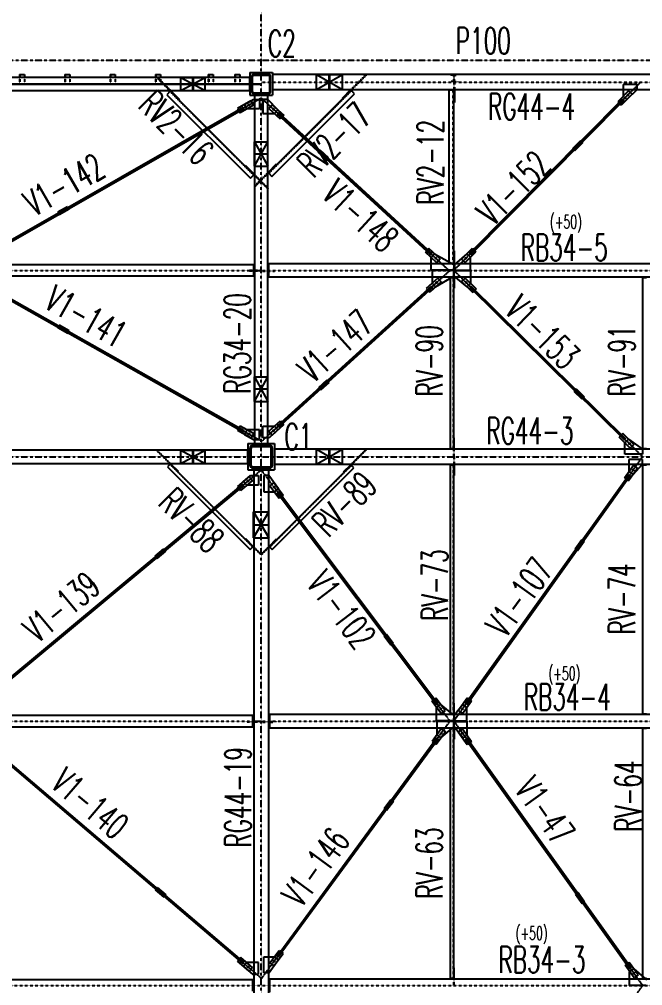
# Model space of a CAD drawing. Header units: millimetres. Extents: x -87051 to 180003, y -2961 to 97158.
# Drawn here: x 127662 to 135914, y 33099 to 45891 of the extents above; entities that cross this region are included whole.
import ezdxf

# ---------------------------------------------------------------- set-up
doc = ezdxf.new("R2010")
doc.units = ezdxf.units.MM
doc.header["$LTSCALE"] = 0.2
doc.linetypes.add('CENTER', pattern=[2, 1.25, -0.25, 0.25, -0.25])
doc.linetypes.add('HIDDEN', pattern=[0.375, 0.25, -0.125])
doc.styles.get("Standard").update_dxf_attribs({"font": 'simplex.shx', "width": 0.8, "height": 700, "bigfont": 'extfont2.shx'})

msp = doc.modelspace()

# ---------------------------------------------------------------- linework, layer by layer
at = {"color": 8, "linetype": 'CENTER'}
for p, q in [((130863.9, 16500.6), (130863.9, 47350.6)), ((110913.9, 45350.6), (161113.9, 45350.6)), ((133413.9, 42568.1), (135889.4, 45061.1)), ((126863.9, 42568.1), (130863.9, 44850.6)), ((130863.9, 44850.6), (133348.9, 42568.1)), ((126863.9, 42568.1), (130863.9, 40310.6)), ((130863.9, 40300.6), (133363.9, 42568.1)), ((133413.9, 42568.1), (135913.9, 40100.6)), ((110913.9, 40100.6), (161113.9, 40100.6)), ((133413.9, 36600.6), (135913.9, 40100.6)), ((126863.9, 36600.6), (130863.9, 39925.6)), ((130863.9, 39925.6), (133363.9, 36600.6)), ((126863.9, 36600.6), (130863.9, 33200.1)), ((130863.9, 33187.6), (133363.9, 36600.6)), ((133413.9, 36600.6), (135913.9, 33100.6)), ((133413.9, 29600.6), (135913.9, 33100.6))]:
    msp.add_line(p, q, dxfattribs=at)
at = {"color": 8, "linetype": 'Continuous'}
for p, q in [((127663.9, 45160.6), (127728.9, 45160.6)), ((127663.9, 45160.6), (127663.9, 45122.6)), ((127669.9, 45160.6), (127669.9, 45122.6)), ((127728.9, 45160.6), (127728.9, 45122.6)), ((128263.9, 45160.6), (128328.9, 45160.6)), ((128263.9, 45160.6), (128263.9, 45122.6)), ((128269.9, 45160.6), (128269.9, 45122.6)), ((128328.9, 45160.6), (128328.9, 45122.6)), ((128863.9, 45160.6), (128928.9, 45160.6)), ((128863.9, 45160.6), (128863.9, 45122.6)), ((128869.9, 45160.6), (128869.9, 45122.6)), ((128928.9, 45160.6), (128928.9, 45122.6)), ((129463.9, 45160.6), (129528.9, 45160.6)), ((129463.9, 45160.6), (129463.9, 45122.6)), ((129469.9, 45160.6), (129469.9, 45122.6)), ((129528.9, 45160.6), (129528.9, 45122.6)), ((130163.9, 45160.6), (130228.9, 45160.6)), ((130163.9, 45160.6), (130163.9, 45122.6)), ((130169.9, 45160.6), (130169.9, 45122.6)), ((130228.9, 45160.6), (130228.9, 45122.6)), ((130513.9, 45160.6), (130578.9, 45160.6)), ((130513.9, 45160.6), (130513.9, 45122.6)), ((130519.9, 45160.6), (130519.9, 45122.6)), ((130578.9, 45160.6), (130578.9, 45122.6)), ((130713.9, 45185.6), (131013.9, 45185.6)), ((130713.9, 45185.6), (130713.9, 44885.6)), ((130761.4, 45160.6), (130966.4, 45160.6)), ((131013.9, 45185.6), (131013.9, 44885.6)), ((131013.9, 45160.6), (131013.9, 44961.6)), ((131763.9, 45160.6), (131013.9, 45160.6)), ((131593.9, 45161.1), (131938.9, 45161.1)), ((131593.9, 44961.1), (131593.9, 45161.1)), ((131593.9, 44961.1), (131938.9, 45161.1)), ((131593.9, 45161.1), (131938.9, 44961.1)), ((131763.9, 44961.6), (131763.9, 45160.6)), ((131768.9, 45160.6), (131768.9, 44961.6)), ((140158.9, 45160.6), (131768.9, 45160.6)), ((131938.9, 44961.1), (131938.9, 45161.1)), ((122863.9, 45038.6), (130863.9, 45038.6)), ((122863.9, 45032.6), (130863.9, 45032.6)), ((129958.9, 45122.6), (123768.9, 45122.6)), ((129798.9, 45123.1), (130123.9, 45123.1)), ((129798.9, 44948.1), (129798.9, 45123.1)), ((129798.9, 44948.1), (130123.9, 45123.1)), ((129798.9, 45123.1), (130123.9, 44948.1)), ((129958.9, 44948.6), (129958.9, 45122.6)), ((129963.9, 45122.6), (129963.9, 44948.6)), ((130713.9, 45122.6), (129963.9, 45122.6)), ((130123.9, 44948.1), (130123.9, 45123.1)), ((130713.9, 44948.6), (130713.9, 45122.6)), ((130738.9, 44933.1), (130738.9, 45138.1)), ((130747.9, 44933.1), (130747.9, 45138.1)), ((130761.4, 45151.6), (130966.4, 45151.6)), ((130979.9, 44933.1), (130979.9, 45138.1)), ((130988.9, 44933.1), (130988.9, 45138.1)), ((135839.4, 45026.6), (135657.8, 45026.6)), ((135657.8, 45026.6), (135657.8, 44875.4)), ((135839.4, 44961.6), (135839.4, 45026.6)), ((123768.9, 44948.6), (129958.9, 44948.6)), ((129660.9, 44938.6), (129614.9, 44892.7)), ((129650.9, 44948.6), (129660.9, 44938.6)), ((130766.9, 43832.6), (129660.9, 44938.6)), ((129660.9, 44938.6), (129774, 44825.5)), ((129663.6, 44948.6), (129667.3, 44945)), ((129667.3, 44945), (129780.4, 44831.8)), ((129798.9, 44948.1), (130123.9, 44948.1)), ((129963.9, 44948.6), (130713.9, 44948.6)), ((130761.4, 44919.6), (130966.4, 44919.6)), ((130761.4, 44910.6), (130966.4, 44910.6)), ((132054.4, 44951.6), (130960.9, 43858.1)), ((131006.8, 43812.2), (132100.3, 44905.7)), ((131013.9, 44961.6), (131763.9, 44961.6)), ((131593.9, 44961.1), (131938.9, 44961.1)), ((131768.9, 44961.6), (140158.9, 44961.6)), ((132048, 44958), (131934.9, 44844.8)), ((132054.4, 44951.6), (131941.2, 44838.5)), ((132051.7, 44961.6), (132048, 44958)), ((132064.4, 44961.6), (132054.4, 44951.6)), ((132100.3, 44905.7), (132054.4, 44951.6)), ((133413.9, 44951.6), (133348.9, 44951.6)), ((133348.9, 44951.6), (133348.9, 42665.1)), ((133413.9, 44961.6), (133413.9, 44951.6)), ((133413.9, 42665.1), (133413.9, 44951.6)), ((133413.9, 44951.6), (133413.9, 44791.6)), ((133422.9, 44961.6), (133422.9, 44951.6)), ((133422.9, 44951.6), (133422.9, 44791.6)), ((135728.2, 44946.3), (135583.8, 44800.9)), ((135775.8, 44899.1), (135631.3, 44753.7)), ((135705.3, 44828.2), (135839.4, 44961.6)), ((135728.2, 44946.3), (135775.8, 44899.1)), ((129614.9, 44892.7), (130720.9, 43786.7)), ((129780.4, 44831.8), (129774, 44825.5)), ((130728.3, 44811.8), (130550.2, 44710.2)), ((130641.4, 44762.3), (130756.9, 44830.6)), ((130713.9, 44885.6), (131013.9, 44885.6)), ((130728.3, 44811.8), (130761.5, 44753.6)), ((130756.9, 44830.6), (130841.9, 44830.6)), ((130950.9, 44885.6), (130776.9, 44885.6)), ((130776.9, 44885.6), (130776.9, 44110.6)), ((130841.9, 44830.6), (130841.9, 44704.1)), ((130885.9, 44830.6), (130885.9, 44644)), ((130950.9, 44830.6), (130885.9, 44830.6)), ((130950.9, 44110.6), (130950.9, 44885.6)), ((131084.7, 44693.3), (130950.9, 44830.6)), ((131934.9, 44844.8), (131941.2, 44838.5)), ((133413.9, 44791.6), (133422.9, 44791.6)), ((133623.1, 42793), (135653.3, 44837.5)), ((133637.3, 42778.9), (135667.5, 44823.5)), ((135583.8, 44800.9), (135631.3, 44753.7)), ((135653.3, 44837.5), (135667.5, 44823.5)), ((135657.8, 44875.4), (135705.3, 44828.2)), ((135726.8, 44897.3), (135706.8, 44877.3)), ((135706.8, 44887.3), (135726.8, 44887.3)), ((135716.8, 44897.3), (135716.8, 44877.3)), ((127179.4, 42759.7), (130627, 44727)), ((127189.3, 42742.3), (130636.9, 44709.6)), ((130550.2, 44710.2), (130583.4, 44652)), ((130761.5, 44753.6), (130583.4, 44652)), ((130627, 44727), (130636.9, 44709.6)), ((130674.6, 44704.1), (130641.4, 44762.3)), ((130841.9, 44704.1), (130674.6, 44704.1)), ((130711.5, 44767.9), (130691.5, 44747.9)), ((130691.5, 44757.9), (130711.5, 44757.9)), ((130701.5, 44767.9), (130701.5, 44747.9)), ((130885.9, 44644), (131039.3, 44644)), ((131011, 44761), (130965.7, 44711.6)), ((130965.7, 44711.6), (131116.7, 44572.9)), ((131011, 44761), (131162, 44622.3)), ((131035.2, 44712.5), (131015.2, 44692.5)), ((131015.2, 44702.5), (131035.2, 44702.5)), ((131025.2, 44712.5), (131025.2, 44692.5)), ((131039.3, 44644), (131084.7, 44693.3)), ((131090.9, 44655.7), (131077.3, 44641)), ((131090.9, 44655.7), (133122.2, 42789.9)), ((131077.3, 44641), (133108.7, 42775.2)), ((131162, 44622.3), (131116.7, 44572.9)), ((130776.4, 44270.6), (130951.4, 44270.6)), ((130776.4, 43945.6), (130776.4, 44270.6)), ((130776.4, 43945.6), (130951.4, 44270.6)), ((130776.4, 44270.6), (130951.4, 43945.6)), ((130951.4, 43945.6), (130951.4, 44270.6)), ((134988.3, 44182), (135093.9, 44288.4)), ((135016.6, 44153.8), (135122.3, 44260.3)), ((135093.9, 44288.4), (135122.3, 44260.3)), ((131644.6, 44160.7), (131617.6, 44131.2)), ((131728, 44029.7), (131617.6, 44131.2)), ((131755.1, 44059.2), (131644.6, 44160.7)), ((134988.3, 44182), (135016.6, 44153.8)), ((130776.9, 44110.6), (130950.9, 44110.6)), ((130950.9, 44105.6), (130776.9, 44105.6)), ((130776.9, 44105.6), (130776.9, 40998.3)), ((130950.9, 40998.3), (130950.9, 44105.6)), ((131755.1, 44059.2), (131728, 44029.7)), ((130660.1, 43952.1), (130653.7, 43945.8)), ((130766.9, 43832.6), (130653.7, 43945.8)), ((130773.3, 43839), (130660.1, 43952.1)), ((130776.4, 43945.6), (130951.4, 43945.6)), ((130954.5, 43864.5), (131067.7, 43977.6)), ((130960.9, 43858.1), (131074, 43971.3)), ((131067.7, 43977.6), (131074, 43971.3)), ((130720.9, 43786.7), (130766.9, 43832.6)), ((130776.9, 43822.6), (130766.9, 43832.6)), ((130776.9, 43835.3), (130773.3, 43839)), ((130950.9, 43860.8), (130954.5, 43864.5)), ((130950.9, 43848.1), (130960.9, 43858.1)), ((130960.9, 43858.1), (131006.8, 43812.2)), ((128300.5, 43410.9), (128170.2, 43336.6)), ((128320.3, 43376.2), (128190, 43301.8)), ((128300.5, 43410.9), (128320.3, 43376.2)), ((128170.2, 43336.6), (128190, 43301.8)), ((133082.8, 42858), (133037.5, 42808.6)), ((133233.8, 42719.3), (133082.8, 42858)), ((133514.8, 42717.3), (133659.3, 42862.8)), ((133659.3, 42862.8), (133706.8, 42815.6)), ((133188.5, 42669.9), (133037.5, 42808.6)), ((133108.7, 42775.2), (133122.2, 42789.9)), ((133114.9, 42737.6), (133160.2, 42786.9)), ((133114.9, 42571.1), (133114.9, 42737.6)), ((133160.2, 42786.9), (133413.9, 42645.1)), ((133184.3, 42738.4), (133164.3, 42718.4)), ((133164.3, 42728.4), (133184.3, 42728.4)), ((133174.3, 42738.4), (133174.3, 42718.4)), ((133413.9, 42665.1), (133413.9, 42825.1)), ((133413.9, 42825.1), (133422.9, 42825.1)), ((133422.9, 42665.1), (133422.9, 42825.1)), ((133585.3, 42788.3), (133422.9, 42645.1)), ((133562.4, 42670.1), (133706.8, 42815.6)), ((133583.8, 42739.2), (133563.8, 42719.2)), ((133563.8, 42729.2), (133583.8, 42729.2)), ((133573.8, 42739.2), (133573.8, 42719.2)), ((133632.8, 42741.1), (133585.3, 42788.3)), ((133637.3, 42778.9), (133623.1, 42793)), ((133632.8, 42571.1), (133632.8, 42741.1)), ((130766.9, 42642.6), (122960.9, 42642.6)), ((130766.9, 42493.6), (130766.9, 42642.6)), ((130960.9, 42655.1), (130960.9, 42481.1)), ((140966.9, 42655.1), (130960.9, 42655.1)), ((133233.8, 42719.3), (133188.5, 42669.9)), ((133348.9, 42665.1), (133413.9, 42665.1)), ((133413.9, 42655.1), (133413.9, 42665.1)), ((133413.9, 42645.1), (133413.9, 42581.1)), ((133422.9, 42655.1), (133422.9, 42665.1)), ((133422.9, 42645.1), (133422.9, 42581.1)), ((133514.8, 42717.3), (133562.4, 42670.1)), ((122960.9, 42493.6), (130766.9, 42493.6)), ((130776.9, 42565.4), (130766.9, 42565.4)), ((130776.9, 42556.4), (130766.9, 42556.4)), ((130950.9, 42565.1), (130960.9, 42565.1)), ((130950.9, 42556.1), (130960.9, 42556.1)), ((130960.9, 42481.1), (140966.9, 42481.1)), ((133403.9, 42571.1), (133114.9, 42571.1)), ((133403.9, 42565.1), (133127.3, 42565.1)), ((133127.3, 42565.1), (133127.3, 42398.8)), ((133172.3, 42349.1), (133413.9, 42491.1)), ((133413.9, 42471.1), (133363.9, 42471.1)), ((133363.9, 42471.1), (133363.9, 40210.1)), ((133403.9, 42571.1), (133413.9, 42581.1)), ((133403.9, 42565.1), (133413.9, 42555.1)), ((133413.9, 42491.1), (133413.9, 42555.1)), ((133413.9, 42481.1), (133413.9, 42471.1)), ((133413.9, 40210.1), (133413.9, 42471.1)), ((133413.9, 42471.1), (133413.9, 42331.1)), ((133429.9, 42565.1), (133419.9, 42555.1)), ((133419.9, 42491.1), (133419.9, 42555.1)), ((133588.9, 42348.3), (133419.9, 42491.1)), ((133419.9, 42481.1), (133419.9, 42471.1)), ((133419.9, 42471.1), (133419.9, 42331.1)), ((133432.9, 42571.1), (133422.9, 42581.1)), ((133429.9, 42565.1), (133636, 42565.1)), ((133432.9, 42571.1), (133632.8, 42571.1)), ((133636, 42565.1), (133636, 42396)), ((135963.9, 42471.1), (135913.9, 42471.1)), ((135913.9, 42471.1), (135913.9, 40210.1)), ((127182.1, 42377.1), (130627.3, 40432.6)), ((127191.9, 42394.5), (130637.1, 40450.1)), ((131077.9, 40508.2), (133120.9, 42361.2)), ((131091.3, 40493.4), (133134.3, 42346.4)), ((133201.4, 42466), (133049.5, 42328.2)), ((133246.4, 42416.3), (133094.6, 42278.6)), ((133120.9, 42361.2), (133134.3, 42346.4)), ((133127.3, 42398.8), (133172.3, 42349.1)), ((133196.9, 42417.5), (133176.9, 42397.5)), ((133176.9, 42407.5), (133196.9, 42407.5)), ((133186.9, 42417.5), (133186.9, 42397.5)), ((133201.4, 42466), (133246.4, 42416.3)), ((133564.8, 42466.2), (133517.8, 42418.5)), ((133517.8, 42418.5), (133663.7, 42274.5)), ((133564.8, 42466.2), (133710.7, 42322.2)), ((133586.9, 42417.3), (133566.9, 42397.3)), ((133566.9, 42407.3), (133586.9, 42407.3)), ((133576.9, 42417.3), (133576.9, 42397.3)), ((133636, 42396), (133588.9, 42348.3)), ((133640.8, 42358.2), (133626.8, 42343.9)), ((133626.8, 42343.9), (135674.1, 40323.2)), ((133640.8, 42358.2), (135688.2, 40337.4)), ((133049.5, 42328.2), (133094.6, 42278.6)), ((133413.9, 42331.1), (133419.9, 42331.1)), ((133710.7, 42322.2), (133663.7, 42274.5)), ((128191.4, 41841.9), (128171.7, 41807)), ((128322, 41768.2), (128191.4, 41841.9)), ((128302.3, 41733.3), (128171.7, 41807)), ((128322, 41768.2), (128302.3, 41733.3)), ((130776.4, 41158.3), (130951.4, 41158.3)), ((130776.4, 40833.3), (130776.4, 41158.3)), ((130776.4, 40833.3), (130951.4, 41158.3)), ((130776.4, 41158.3), (130951.4, 40833.3)), ((130951.4, 40833.3), (130951.4, 41158.3)), ((131732.4, 41115.4), (131621.3, 41014.6)), ((131759.3, 41085.8), (131648.2, 40985)), ((131732.4, 41115.4), (131759.3, 41085.8)), ((130776.9, 40998.3), (130950.9, 40998.3)), ((130950.9, 40993.3), (130776.9, 40993.3)), ((130776.9, 40993.3), (130776.9, 40275.6)), ((130950.9, 40275.6), (130950.9, 40993.3)), ((131621.3, 41014.6), (131648.2, 40985)), ((135031.7, 40999.4), (135003.6, 40970.9)), ((135003.6, 40970.9), (135110.4, 40865.6)), ((135031.7, 40999.4), (135138.5, 40894)), ((130776.4, 40833.3), (130951.4, 40833.3)), ((135138.5, 40894), (135110.4, 40865.6)), ((130965.8, 40438.3), (131117.7, 40576)), ((131117.7, 40576), (131162.7, 40526.4)), ((130583.4, 40507.4), (130550.5, 40449)), ((130729, 40348.3), (130550.5, 40449)), ((130761.9, 40406.6), (130583.4, 40507.4)), ((130627.3, 40432.6), (130637.1, 40450.1)), ((130674.8, 40455.8), (130641.9, 40397.4)), ((130841.9, 40455.8), (130674.8, 40455.8)), ((130841.9, 40330.6), (130841.9, 40455.8)), ((130885.9, 40350.6), (130885.9, 40505.5)), ((130885.9, 40505.5), (131039.9, 40505.5)), ((130965.8, 40438.3), (131010.8, 40388.7)), ((131084.9, 40455.8), (130968.9, 40350.6)), ((131010.8, 40388.7), (131162.7, 40526.4)), ((131035.4, 40457.1), (131015.4, 40437.1)), ((131015.4, 40447.1), (131035.4, 40447.1)), ((131025.4, 40457.1), (131025.4, 40437.1)), ((131039.9, 40505.5), (131084.9, 40455.8)), ((131091.3, 40493.4), (131077.9, 40508.2)), ((130641.9, 40397.4), (130760.3, 40330.6)), ((130711.9, 40412), (130691.9, 40392)), ((130691.9, 40402), (130711.9, 40402)), ((130701.9, 40412), (130701.9, 40392)), ((130761.9, 40406.6), (130729, 40348.3)), ((130760.3, 40330.6), (130841.9, 40330.6)), ((130968.9, 40350.6), (130885.9, 40350.6)), ((133413.9, 40210.1), (133413.9, 40350.1)), ((133413.9, 40350.1), (133419.9, 40350.1)), ((133419.9, 40210.1), (133419.9, 40350.1)), ((135651.3, 40406.8), (135604.2, 40359.2)), ((135750.1, 40215.2), (135604.2, 40359.2)), ((135797.2, 40262.8), (135651.3, 40406.8)), ((135674.1, 40323.2), (135688.2, 40337.4)), ((135679, 40285.4), (135726, 40333.1)), ((135726, 40333.1), (135913.9, 40200.1)), ((129958.9, 40187.6), (123768.9, 40187.6)), ((129798.9, 40188.1), (130123.9, 40188.1)), ((129798.9, 40013.1), (129798.9, 40188.1)), ((129798.9, 40013.1), (130123.9, 40188.1)), ((129798.9, 40188.1), (130123.9, 40013.1)), ((129958.9, 40013.6), (129958.9, 40187.6)), ((129963.9, 40187.6), (129963.9, 40013.6)), ((130688.9, 40187.6), (129963.9, 40187.6)), ((130123.9, 40013.1), (130123.9, 40188.1)), ((130688.9, 40275.6), (131038.9, 40275.6)), ((130688.9, 40275.6), (130688.9, 39925.6)), ((130688.9, 40013.6), (130688.9, 40187.6)), ((130713.9, 39990.6), (130713.9, 40210.6)), ((130729.9, 39990.6), (130729.9, 40210.6)), ((130753.9, 40250.6), (130973.9, 40250.6)), ((130753.9, 40234.6), (130973.9, 40234.6)), ((130776.9, 40275.6), (130950.9, 40275.6)), ((130997.9, 39990.6), (130997.9, 40210.6)), ((131013.9, 39990.6), (131013.9, 40210.6)), ((131038.9, 40275.6), (131038.9, 39925.6)), ((131038.9, 40200.1), (131038.9, 40001.1)), ((131763.9, 40200.1), (131038.9, 40200.1)), ((131593.9, 40200.6), (131938.9, 40200.6)), ((131593.9, 40000.6), (131593.9, 40200.6)), ((131593.9, 40000.6), (131938.9, 40200.6)), ((131593.9, 40200.6), (131938.9, 40000.6)), ((131763.9, 40001.1), (131763.9, 40200.1)), ((131768.9, 40200.1), (131768.9, 40001.1)), ((140158.9, 40200.1), (131768.9, 40200.1)), ((131938.9, 40000.6), (131938.9, 40200.6)), ((133363.9, 40210.1), (133413.9, 40210.1)), ((133413.9, 40200.1), (133413.9, 40210.1)), ((133419.9, 40200.1), (133419.9, 40210.1)), ((135679, 40135.1), (135679, 40285.4)), ((135748.1, 40284.1), (135728.1, 40264.1)), ((135728.1, 40274.1), (135748.1, 40274.1)), ((135738.1, 40284.1), (135738.1, 40264.1)), ((135797.2, 40262.8), (135750.1, 40215.2)), ((135913.9, 40210.1), (135963.9, 40210.1)), ((135913.9, 40200.1), (135913.9, 40135.1)), ((135913.9, 40135.1), (135679, 40135.1)), ((135913.9, 40066.1), (135732.6, 40066.1)), ((135732.6, 40066.1), (135732.6, 39904.4)), ((135913.9, 40001.1), (135913.9, 40066.1)), ((123768.9, 40013.6), (129958.9, 40013.6)), ((129660.9, 40003.6), (129625.5, 39968.3)), ((129625.5, 39968.3), (130719, 38874.8)), ((129650.9, 40013.6), (129660.9, 40003.6)), ((129659.4, 40013.6), (129665.1, 40007.9)), ((130754.4, 38910.1), (129660.9, 40003.6)), ((129660.9, 40003.6), (129759.9, 39904.6)), ((129665.1, 40007.9), (129764.1, 39908.9)), ((129798.9, 40013.1), (130123.9, 40013.1)), ((129963.9, 40013.6), (130688.9, 40013.6)), ((130688.9, 39925.6), (131038.9, 39925.6)), ((130753.9, 39966.6), (130973.9, 39966.6)), ((130753.9, 39950.6), (130973.9, 39950.6)), ((130963.4, 39925.6), (130764.4, 39925.6)), ((130764.4, 39925.6), (130764.4, 39200.6)), ((130963.4, 39200.6), (130963.4, 39925.6)), ((132054.4, 39991.1), (130973.4, 38910.1)), ((131008.7, 38874.8), (132089.7, 39955.8)), ((131038.9, 40001.1), (131763.9, 40001.1)), ((131593.9, 40000.6), (131938.9, 40000.6)), ((131768.9, 40001.1), (140158.9, 40001.1)), ((132050.1, 39995.4), (131951.1, 39896.4)), ((132054.4, 39991.1), (131955.4, 39892.1)), ((132055.9, 40001.1), (132050.1, 39995.4)), ((132064.4, 40001.1), (132054.4, 39991.1)), ((132089.7, 39955.8), (132054.4, 39991.1)), ((133413.9, 39991.1), (133363.9, 39991.1)), ((133363.9, 39991.1), (133363.9, 36697.6)), ((133413.9, 40001.1), (133413.9, 39991.1)), ((133413.9, 36697.6), (133413.9, 39991.1)), ((133413.9, 39991.1), (133413.9, 39851.1)), ((133419.9, 40001.1), (133419.9, 39991.1)), ((133419.9, 39991.1), (133419.9, 39851.1)), ((135790.7, 39985.8), (135671.6, 39819)), ((135845.2, 39946.9), (135726.1, 39780.1)), ((135798.9, 39935.7), (135778.9, 39915.7)), ((135778.9, 39925.7), (135798.9, 39925.7)), ((135787.1, 39865.5), (135913.9, 40001.1)), ((135788.9, 39935.7), (135788.9, 39915.7)), ((135790.7, 39985.8), (135845.2, 39946.9)), ((135963.9, 39991.1), (135913.9, 39991.1)), ((135913.9, 39991.1), (135913.9, 36697.6)), ((129764.1, 39908.9), (129759.9, 39904.6)), ((130706.4, 39838.2), (130548.7, 39707.2)), ((130749.2, 39786.7), (130591.5, 39655.7)), ((130629.5, 39774.3), (130721.3, 39850.6)), ((130699.3, 39790.5), (130679.3, 39770.5)), ((130689.3, 39790.5), (130689.3, 39770.5)), ((130706.4, 39838.2), (130749.2, 39786.7)), ((130721.3, 39850.6), (130829.4, 39850.6)), ((130829.4, 39850.6), (130829.4, 39722.8)), ((130898.4, 39850.6), (130898.4, 39637.7)), ((130963.4, 39850.6), (130898.4, 39850.6)), ((131092, 39678), (130963.4, 39850.6)), ((131951.1, 39896.4), (131955.4, 39892.1)), ((133413.9, 39851.1), (133419.9, 39851.1)), ((133567.9, 36833.5), (135734.3, 39866.4)), ((133584.2, 36821.8), (135750.6, 39854.8)), ((135671.6, 39819), (135726.1, 39780.1)), ((135732.6, 39904.4), (135787.1, 39865.5)), ((135734.3, 39866.4), (135750.6, 39854.8)), ((127095.9, 36806.5), (130621.4, 39737.1)), ((127108.7, 36791.1), (130634.2, 39721.7)), ((130548.7, 39707.2), (130591.5, 39655.7)), ((130621.4, 39737.1), (130634.2, 39721.7)), ((130672.3, 39722.8), (130629.5, 39774.3)), ((130829.4, 39722.8), (130672.3, 39722.8)), ((130679.3, 39780.5), (130699.3, 39780.5)), ((131031.9, 39757.9), (130978.3, 39717.7)), ((130978.3, 39717.7), (131101.5, 39553.8)), ((131045.2, 39707.8), (131025.2, 39687.8)), ((131025.2, 39697.8), (131045.2, 39697.8)), ((131031.9, 39757.9), (131155.1, 39594.1)), ((131035.2, 39707.8), (131035.2, 39687.8)), ((131038.4, 39637.7), (131092, 39678)), ((130898.4, 39637.7), (131038.4, 39637.7)), ((131091.2, 39639.9), (131075.2, 39627.9)), ((131075.2, 39627.9), (133185.8, 36820.8)), ((131091.2, 39639.9), (133201.8, 36832.8)), ((131155.1, 39594.1), (131101.5, 39553.8)), ((130763.9, 39370.6), (130963.9, 39370.6)), ((130763.9, 39025.6), (130763.9, 39370.6)), ((130763.9, 39025.6), (130963.9, 39370.6)), ((130763.9, 39370.6), (130963.9, 39025.6)), ((130963.9, 39025.6), (130963.9, 39370.6)), ((130764.4, 39200.6), (130963.4, 39200.6)), ((130963.4, 39195.6), (130764.4, 39195.6)), ((130764.4, 39195.6), (130764.4, 30496.3)), ((130963.4, 30496.3), (130963.4, 39195.6)), ((130763.9, 39025.6), (130963.9, 39025.6)), ((130659.6, 39013.4), (130655.4, 39009.1)), ((130754.4, 38910.1), (130655.4, 39009.1)), ((130758.6, 38914.4), (130659.6, 39013.4)), ((130719, 38874.8), (130754.4, 38910.1)), ((130764.4, 38900.1), (130754.4, 38910.1)), ((130764.4, 38908.6), (130758.6, 38914.4)), ((130963.4, 38908.6), (130969.1, 38914.4)), ((130963.4, 38900.1), (130973.4, 38910.1)), ((130969.1, 38914.4), (131068.1, 39013.4)), ((130973.4, 38910.1), (131072.4, 39009.1)), ((130973.4, 38910.1), (131008.7, 38874.8)), ((131068.1, 39013.4), (131072.4, 39009.1)), ((135019.5, 38882.9), (135106.7, 39005)), ((135052.1, 38859.7), (135139.3, 38981.7)), ((135106.7, 39005), (135139.3, 38981.7)), ((129460.3, 38784.9), (129575.7, 38880.8)), ((129460.3, 38784.9), (129485.9, 38754.2)), ((129485.9, 38754.2), (129601.3, 38850.1)), ((129575.7, 38880.8), (129601.3, 38850.1)), ((135019.5, 38882.9), (135052.1, 38859.7)), ((132522.3, 37753.2), (132490.3, 37729.2)), ((132522.3, 37753.2), (132612.4, 37633.3)), ((132490.3, 37729.2), (132580.5, 37609.3)), ((132612.4, 37633.3), (132580.5, 37609.3)), ((133175.5, 36906.9), (133122, 36866.6)), ((133245.2, 36702.8), (133122, 36866.6)), ((133298.7, 36743), (133175.5, 36906.9)), ((133473.2, 36741.3), (133592.4, 36908.2)), ((133527.8, 36702.4), (133646.9, 36869.2)), ((133592.4, 36908.2), (133646.9, 36869.2)), ((133185.1, 36782.7), (133238.6, 36823)), ((133185.1, 36603.6), (133185.1, 36782.7)), ((133185.8, 36820.8), (133201.8, 36832.8)), ((133251.9, 36772.9), (133231.9, 36752.9)), ((133231.9, 36762.9), (133251.9, 36762.9)), ((133238.6, 36823), (133413.9, 36677.6)), ((133241.9, 36772.9), (133241.9, 36752.9)), ((133298.7, 36743), (133245.2, 36702.8)), ((133413.9, 36697.6), (133413.9, 36837.6)), ((133413.9, 36837.6), (133419.9, 36837.6)), ((133419.9, 36697.6), (133419.9, 36837.6)), ((133531.4, 36822.7), (133419.9, 36677.6)), ((133473.2, 36741.3), (133527.8, 36702.4)), ((133539.6, 36772.5), (133519.6, 36752.5)), ((133519.6, 36762.5), (133539.6, 36762.5)), ((133529.6, 36772.5), (133529.6, 36752.5)), ((133585.9, 36783.8), (133531.4, 36822.7)), ((133584.2, 36821.8), (133567.9, 36833.5)), ((133585.9, 36603.6), (133585.9, 36783.8)), ((130754.4, 36675.1), (122973.4, 36675.1)), ((130754.4, 36526.1), (130754.4, 36675.1)), ((130764.4, 36597.9), (130754.4, 36597.9)), ((130764.4, 36588.9), (130754.4, 36588.9)), ((130963.4, 36597.6), (130973.4, 36597.6)), ((130963.4, 36588.6), (130973.4, 36588.6)), ((130973.4, 36687.6), (130973.4, 36513.6)), ((140954.4, 36687.6), (130973.4, 36687.6)), ((133403.9, 36603.6), (133185.1, 36603.6)), ((133403.9, 36597.6), (133188.5, 36597.6)), ((133188.5, 36597.6), (133188.5, 36417.9)), ((133363.9, 36697.6), (133413.9, 36697.6)), ((133403.9, 36603.6), (133413.9, 36613.6)), ((133403.9, 36597.6), (133413.9, 36587.6)), ((133413.9, 36687.6), (133413.9, 36697.6)), ((133413.9, 36677.6), (133413.9, 36613.6)), ((133413.9, 36523.6), (133413.9, 36587.6)), ((133419.9, 36687.6), (133419.9, 36697.6)), ((133419.9, 36677.6), (133419.9, 36613.6)), ((133429.9, 36603.6), (133419.9, 36613.6)), ((133429.9, 36597.6), (133419.9, 36587.6)), ((133419.9, 36523.6), (133419.9, 36587.6)), ((133429.9, 36603.6), (133585.9, 36603.6)), ((133429.9, 36597.6), (133585.9, 36597.6)), ((133585.9, 36597.6), (133585.9, 36417.5)), ((135913.9, 36697.6), (135963.9, 36697.6)), ((122973.4, 36526.1), (130754.4, 36526.1)), ((130973.4, 36513.6), (140954.4, 36513.6)), ((133247.6, 36498.6), (133126.5, 36333.2)), ((133301.7, 36459), (133180.5, 36293.6)), ((133242.6, 36378.3), (133413.9, 36523.6)), ((133247.6, 36498.6), (133301.7, 36459)), ((133413.9, 36503.6), (133363.9, 36503.6)), ((133363.9, 36503.6), (133363.9, 33197.6)), ((133413.9, 36513.6), (133413.9, 36503.6)), ((133413.9, 33197.6), (133413.9, 36503.6)), ((133413.9, 36503.6), (133413.9, 36363.6)), ((133531.4, 36378.5), (133419.9, 36523.6)), ((133419.9, 36513.6), (133419.9, 36503.6)), ((133419.9, 36503.6), (133419.9, 36363.6)), ((133527.8, 36498.8), (133473.2, 36459.9)), ((133473.2, 36459.9), (133592.4, 36293.1)), ((133527.8, 36498.8), (133646.9, 36332)), ((135963.9, 36503.6), (135913.9, 36503.6)), ((135913.9, 36503.6), (135913.9, 33197.6)), ((127092.1, 36393.5), (130622, 33392.6)), ((127105, 36408.7), (130634.9, 33407.9)), ((131074.5, 33492), (133189.8, 36379.8)), ((131090.6, 33480.2), (133205.9, 36368)), ((133126.5, 36333.2), (133180.5, 36293.6)), ((133188.5, 36417.9), (133242.6, 36378.3)), ((133189.8, 36379.8), (133205.9, 36368)), ((133255.1, 36448.5), (133235.1, 36428.5)), ((133235.1, 36438.5), (133255.1, 36438.5)), ((133245.1, 36448.5), (133245.1, 36428.5)), ((133413.9, 36363.6), (133419.9, 36363.6)), ((133539.6, 36448.7), (133519.6, 36428.7)), ((133519.6, 36438.7), (133539.6, 36438.7)), ((133529.6, 36448.7), (133529.6, 36428.7)), ((133585.9, 36417.5), (133531.4, 36378.5)), ((133584.2, 36379.4), (133567.9, 36367.8)), ((133567.9, 36367.8), (135743.6, 33321.8)), ((133584.2, 36379.4), (135759.9, 33333.5)), ((133646.9, 36332), (133592.4, 36293.1)), ((132492.4, 35444.7), (132581, 35565.7)), ((132581, 35565.7), (132613.3, 35542)), ((132492.4, 35444.7), (132524.6, 35421)), ((132524.6, 35421), (132613.3, 35542)), ((129485.1, 34398.5), (129459.2, 34368)), ((129459.2, 34368), (129573.5, 34270.9)), ((129485.1, 34398.5), (129599.4, 34301.4)), ((129599.4, 34301.4), (129573.5, 34270.9)), ((135058.3, 34332.9), (135025.7, 34309.6)), ((135025.7, 34309.6), (135112.9, 34187.6)), ((135058.3, 34332.9), (135145.5, 34210.8)), ((135145.5, 34210.8), (135112.9, 34187.6)), ((130978.7, 33401), (131099.8, 33566.4)), ((131032.7, 33361.4), (131153.9, 33526.8)), ((131099.8, 33566.4), (131153.9, 33526.8)), ((130593, 33474.4), (130549.6, 33423.3)), ((130705.8, 33290.5), (130549.6, 33423.3)), ((130749.2, 33341.6), (130593, 33474.4)), ((130622, 33392.6), (130634.9, 33407.9)), ((130673, 33406.3), (130629.6, 33355.3)), ((130829.4, 33406.3), (130673, 33406.3)), ((130829.4, 33250.1), (130829.4, 33406.3)), ((130898.4, 33267.6), (130898.4, 33481.7)), ((130898.4, 33481.7), (131037.8, 33481.7)), ((131091.8, 33442.1), (130968.4, 33267.6)), ((130978.7, 33401), (131032.7, 33361.4)), ((131045.3, 33431.6), (131025.3, 33411.6)), ((131025.3, 33421.6), (131045.3, 33421.6)), ((131035.3, 33431.6), (131035.3, 33411.6)), ((131037.8, 33481.7), (131091.8, 33442.1)), ((131090.6, 33480.2), (131074.5, 33492)), ((135735.4, 33408.1), (135680.9, 33369.2)), ((135854.5, 33241.3), (135735.4, 33408.1)), ((130629.6, 33355.3), (130749.4, 33250.1)), ((130699.4, 33358.4), (130679.4, 33338.4)), ((130679.4, 33348.4), (130699.4, 33348.4)), ((130689.4, 33358.4), (130689.4, 33338.4)), ((130749.2, 33341.6), (130705.8, 33290.5)), ((130968.4, 33267.6), (130898.4, 33267.6)), ((133413.9, 33197.6), (133413.9, 33337.6)), ((133413.9, 33337.6), (133419.9, 33337.6)), ((133419.9, 33197.6), (133419.9, 33337.6)), ((135800, 33202.4), (135680.9, 33369.2)), ((135741.9, 33283.8), (135796.4, 33322.7)), ((135741.9, 33103.6), (135741.9, 33283.8)), ((135743.6, 33321.8), (135759.9, 33333.5)), ((135808.2, 33272.5), (135788.2, 33252.5)), ((135788.2, 33262.5), (135808.2, 33262.5)), ((135796.4, 33322.7), (135963.9, 33177.6)), ((135798.2, 33272.5), (135798.2, 33252.5)), ((130754.4, 33175.1), (122973.4, 33175.1)), ((130749.4, 33250.1), (130829.4, 33250.1)), ((130754.4, 33026.1), (130754.4, 33175.1)), ((130973.4, 33187.6), (130973.4, 33013.6)), ((140954.4, 33187.6), (130973.4, 33187.6)), ((133363.9, 33197.6), (133413.9, 33197.6)), ((133413.9, 33187.6), (133413.9, 33197.6)), ((133419.9, 33187.6), (133419.9, 33197.6)), ((135854.5, 33241.3), (135800, 33202.4)), ((135913.9, 33197.6), (135963.9, 33197.6)), ((135953.9, 33103.6), (135741.9, 33103.6))]:
    msp.add_line(p, q, dxfattribs=at)
at = {"color": 8, "linetype": 'HIDDEN'}
for p, q in [((132155.2, 45065.1), (132250.7, 45160.6)), ((132167.9, 45065.1), (132263.4, 45160.6)), ((132250.7, 45160.6), (132263.4, 45160.6)), ((133363.9, 45160.6), (133463.9, 45160.6)), ((133363.9, 45152.6), (133363.9, 45160.6)), ((133413.9, 45065.1), (133413.9, 45160.6)), ((133413.9, 45160.6), (133422.9, 45160.6)), ((133422.9, 45065.1), (133422.9, 45160.6)), ((133463.9, 45152.6), (133463.9, 45160.6)), ((122863.9, 45035.6), (130863.9, 45035.6)), ((127663.9, 45122.6), (127663.9, 45038.6)), ((127669.9, 45122.6), (127669.9, 45038.6)), ((127728.9, 45122.6), (127728.9, 45038.6)), ((128263.9, 45122.6), (128263.9, 45038.6)), ((128269.9, 45122.6), (128269.9, 45038.6)), ((128328.9, 45122.6), (128328.9, 45038.6)), ((128863.9, 45122.6), (128863.9, 45038.6)), ((128869.9, 45122.6), (128869.9, 45038.6)), ((128928.9, 45122.6), (128928.9, 45038.6)), ((129463.9, 45122.6), (129463.9, 45038.6)), ((129469.9, 45122.6), (129469.9, 45038.6)), ((129560.9, 45038.6), (129476.9, 45122.6)), ((129489.6, 45122.6), (129476.9, 45122.6)), ((129573.6, 45038.6), (129489.6, 45122.6)), ((129528.9, 45122.6), (129528.9, 45038.6)), ((129573.6, 45038.6), (129560.9, 45038.6)), ((129579.6, 45032.6), (129573.3, 45026.3)), ((129579.6, 45032.6), (129663.6, 44948.6)), ((130163.9, 45122.6), (130163.9, 45038.6)), ((130169.9, 45122.6), (130169.9, 45038.6)), ((130228.9, 45122.6), (130228.9, 45038.6)), ((130513.9, 45122.6), (130513.9, 45038.6)), ((130519.9, 45122.6), (130519.9, 45038.6)), ((130578.9, 45122.6), (130578.9, 45038.6)), ((130863.9, 45061.1), (141063.9, 45061.1)), ((132147.2, 45057.1), (132051.7, 44961.6)), ((132153.5, 45050.8), (132064.4, 44961.6)), ((132147.2, 45057.1), (132153.5, 45050.8)), ((132155.2, 45065.1), (132167.9, 45065.1)), ((133402.9, 45152.6), (133363.9, 45152.6)), ((133363.9, 45068.6), (133363.9, 45060.6)), ((133402.9, 45068.6), (133363.9, 45068.6)), ((133363.9, 45060.6), (133463.9, 45060.6)), ((133410.9, 45144.6), (133410.9, 45076.6)), ((133413.9, 45065.1), (133422.9, 45065.1)), ((133413.9, 45057.1), (133413.9, 44961.6)), ((133413.9, 45057.1), (133422.9, 45057.1)), ((133416.9, 45144.6), (133416.9, 45076.6)), ((133422.9, 45057.1), (133422.9, 44961.6)), ((133424.9, 45152.6), (133463.9, 45152.6)), ((133424.9, 45068.6), (133463.9, 45068.6)), ((133463.9, 45068.6), (133463.9, 45060.6)), ((129573.3, 45026.3), (129650.9, 44948.6)), ((129656.3, 44934), (130762.3, 43828)), ((130965.5, 43853.5), (132059, 44947)), ((133407.4, 42665.1), (133407.4, 44951.6)), ((130860.9, 43751.3), (130776.9, 43835.3)), ((130854.5, 43745), (130776.9, 43822.6)), ((130860.9, 43770.8), (130776.9, 43686.8)), ((130860.9, 43758.1), (130776.9, 43674.1)), ((130860.9, 43751.3), (130854.5, 43745)), ((130860.9, 43770.8), (130860.9, 43758.1)), ((130866.9, 43776.8), (130950.9, 43860.8)), ((130866.9, 43776.8), (130873.2, 43770.5)), ((130873.2, 43770.5), (130950.9, 43848.1)), ((130776.9, 43686.8), (130776.9, 43674.1)), ((130866.9, 43745.3), (130950.9, 43661.3)), ((130866.9, 43745.3), (130866.9, 43732.6)), ((130866.9, 43732.6), (130950.9, 43648.6)), ((130950.9, 43661.3), (130950.9, 43648.6)), ((133413.9, 42571.1), (133413.9, 42655.1)), ((133422.9, 42571.1), (133422.9, 42655.1)), ((122863.9, 42568.1), (130863.9, 42568.1)), ((130766.9, 42565.4), (130686.9, 42565.4)), ((130686.9, 42565.4), (130686.9, 42556.4)), ((130766.9, 42556.4), (130686.9, 42556.4)), ((130860.9, 42565.4), (130776.9, 42565.4)), ((130860.9, 42556.4), (130776.9, 42556.4)), ((130860.9, 42565.4), (130860.9, 42556.4)), ((130863.9, 42568.1), (141063.9, 42568.1)), ((130866.9, 42565.1), (130950.9, 42565.1)), ((130866.9, 42565.1), (130866.9, 42556.1)), ((130866.9, 42556.1), (130950.9, 42556.1)), ((130960.9, 42565.1), (131040.9, 42565.1)), ((130960.9, 42556.1), (131040.9, 42556.1)), ((131040.9, 42565.1), (131040.9, 42556.1)), ((133408.9, 40210.1), (133408.9, 42471.1)), ((133413.9, 42571.1), (133422.9, 42571.1)), ((133413.9, 42565.1), (133413.9, 42481.1)), ((133413.9, 42565.1), (133419.9, 42565.1)), ((133419.9, 42565.1), (133419.9, 42481.1)), ((129560.9, 40103.6), (129476.9, 40187.6)), ((129485.4, 40187.6), (129476.9, 40187.6)), ((129569.4, 40103.6), (129485.4, 40187.6)), ((132159.4, 40104.6), (132254.9, 40200.1)), ((132167.9, 40104.6), (132263.4, 40200.1)), ((132254.9, 40200.1), (132263.4, 40200.1)), ((133413.9, 40104.6), (133413.9, 40200.1)), ((133419.9, 40104.6), (133419.9, 40200.1)), ((129569.4, 40103.6), (129560.9, 40103.6)), ((129575.4, 40097.6), (129571.1, 40093.4)), ((129571.1, 40093.4), (129650.9, 40013.6)), ((129575.4, 40097.6), (129659.4, 40013.6)), ((132151.4, 40096.6), (132055.9, 40001.1)), ((132155.6, 40092.4), (132064.4, 40001.1)), ((132151.4, 40096.6), (132155.6, 40092.4)), ((132159.4, 40104.6), (132167.9, 40104.6)), ((133413.9, 40104.6), (133419.9, 40104.6)), ((133413.9, 40096.6), (133413.9, 40001.1)), ((133413.9, 40096.6), (133419.9, 40096.6)), ((133419.9, 40096.6), (133419.9, 40001.1)), ((129657.3, 40000.1), (130750.8, 38906.6)), ((130976.9, 38906.6), (132057.9, 39987.6)), ((133408.9, 36697.6), (133408.9, 39991.1)), ((130859.9, 38813.1), (130764.4, 38908.6)), ((130855.6, 38808.9), (130764.4, 38900.1)), ((130867.9, 38813.1), (130963.4, 38908.6)), ((130872.1, 38808.9), (130963.4, 38900.1)), ((130859.9, 38813.1), (130855.6, 38808.9)), ((130867.9, 38813.1), (130872.1, 38808.9)), ((122863.9, 36600.6), (130863.9, 36600.6)), ((130754.4, 36597.9), (130674.4, 36597.9)), ((130674.4, 36597.9), (130674.4, 36588.9)), ((130754.4, 36588.9), (130674.4, 36588.9)), ((130859.9, 36597.9), (130764.4, 36597.9)), ((130859.9, 36588.9), (130764.4, 36588.9)), ((130859.9, 36597.9), (130859.9, 36588.9)), ((130863.9, 36600.6), (141063.9, 36600.6)), ((130867.9, 36597.6), (130963.4, 36597.6)), ((130867.9, 36597.6), (130867.9, 36588.6)), ((130867.9, 36588.6), (130963.4, 36588.6)), ((130973.4, 36597.6), (131053.4, 36597.6)), ((130973.4, 36588.6), (131053.4, 36588.6)), ((131053.4, 36597.6), (131053.4, 36588.6)), ((133413.9, 36603.6), (133413.9, 36687.6)), ((133413.9, 36603.6), (133419.9, 36603.6)), ((133413.9, 36597.6), (133413.9, 36513.6)), ((133413.9, 36597.6), (133419.9, 36597.6)), ((133419.9, 36603.6), (133419.9, 36687.6)), ((133419.9, 36597.6), (133419.9, 36513.6)), ((133408.9, 33197.6), (133408.9, 36503.6)), ((133413.9, 33103.6), (133413.9, 33187.6)), ((133419.9, 33103.6), (133419.9, 33187.6)), ((122863.9, 33100.6), (130863.9, 33100.6)), ((130863.9, 33100.6), (141063.9, 33100.6)), ((133413.9, 33103.6), (133419.9, 33103.6))]:
    msp.add_line(p, q, dxfattribs=at)
at = {"color": 8, "linetype": 'Continuous'}
for centre in [(135716.8, 44887.3), (130701.5, 44757.9), (131025.2, 44702.5), (133174.3, 42728.4), (133573.8, 42729.2), (133186.9, 42407.5), (133576.9, 42407.3), (131025.4, 40447.1), (130701.9, 40402), (135738.1, 40274.1), (135788.9, 39925.7), (130689.3, 39780.5), (131035.2, 39697.8), (133241.9, 36762.9), (133529.6, 36762.5), (133245.1, 36438.5), (133529.6, 36438.7), (131035.3, 33421.6), (130689.4, 33348.4), (135798.2, 33262.5)]:
    msp.add_circle(centre, 6.7, dxfattribs=at)
for centre, radius, start, end in [((130761.4, 45138.1), 22.5, 90, 180), ((130966.4, 45138.1), 22.5, 0, 90), ((130761.4, 45138.1), 13.5, 90, 180), ((130966.4, 45138.1), 13.5, 0, 90), ((130761.4, 44933.1), 22.5, 180, 270), ((130761.4, 44933.1), 13.5, 180, 270), ((130966.4, 44933.1), 22.5, 270, 0), ((130966.4, 44933.1), 13.5, 270, 0), ((130753.9, 40210.6), 40, 90, 180), ((130753.9, 40210.6), 24, 90, 180), ((130973.9, 40210.6), 40, 0, 90), ((130973.9, 40210.6), 24, 0, 90), ((130753.9, 39990.6), 40, 180, 270), ((130753.9, 39990.6), 24, 180, 270), ((130973.9, 39990.6), 40, 270, 0), ((130973.9, 39990.6), 24, 270, 0)]:
    msp.add_arc(centre, radius, start, end, dxfattribs=at)
at = {"color": 8, "linetype": 'HIDDEN'}
for centre, start, end in [((133402.9, 45144.6), 0, 90), ((133402.9, 45076.6), 270, 0), ((133424.9, 45144.6), 90, 180), ((133424.9, 45076.6), 180, 270)]:
    msp.add_arc(centre, 8, start, end, dxfattribs=at)

# ---------------------------------------------------------------- texts
at = {"color": 8, "width": 0.6}
for s, height, p in [('C2', 350, (130952.8, 45396.7)), ('P100', 350, (133439.6, 45432.8)), ('RG44-4', 350, (133867.2, 44561.2)), ('(+50)', 175, (134685.7, 43124.4)), ('RB34-5', 350, (134299.4, 42695.4)), ('RG44-3', 350, (133845.3, 40269)), ('C1', 350, (131172.4, 40190.4)), ('(+50)', 175, (134665.1, 37145.3)), ('RB34-4', 350, (134339.9, 36746.2)), ('(+50)', 175, (134232, 33706.8)), ('RB34-3', 350, (134005, 33268.5))]:
    msp.add_text(s, height=height, dxfattribs=at).set_placement(p)
for s, rotation, p in [('RV2-16', 314.99994, (129217.2, 44730.9)), ('RV2-17', 44.99994, (131556.1, 43774.9)), ('RV2-12', 90, (133279.3, 43435.7)), ('V1-142', 29.71016, (127857.2, 43273.1)), ('V1-152', 45.20181, (133933.6, 43137.7)), ('V1-148', 317.43218, (131650.8, 43541.1)), ('V1-141', 330.5607, (127974.2, 42079.3)), ('RG34-20', 90, (130723, 40934.7)), ('V1-153', 315.37486, (134069.3, 42018)), ('V1-147', 42.20803, (131550.9, 41062)), ('RV-90', 90, (133263.9, 40896.5)), ('RV-91', 90, (135813.9, 40896.5)), ('RV-89', 45.00024, (131755.7, 39018.7)), ('RV-88', 315.00024, (129484.1, 39470.7)), ('RV-73', 90, (133336.8, 37930)), ('V1-107', 54.46232, (134099.7, 37687.9)), ('RV-74', 90, (135813.9, 37745.3)), ('V1-139', 39.73505, (127902.7, 37620.2)), ('V1-102', 306.93876, (131451, 38416.4)), ('RG44-19', 90, (130731.2, 34926.9)), ('V1-140', 319.63131, (128061.6, 35739.9)), ('RV-64', 90, (135896.5, 35134.2)), ('V1-47', 305.53768, (134206.4, 35697.6)), ('V1-146', 53.77747, (131394.8, 34115.5)), ('RV-63', 90, (133263.9, 34249.7))]:
    msp.add_text(s, height=350, rotation=rotation, dxfattribs=at).set_placement(p)

doc.saveas('drawing.dxf')
